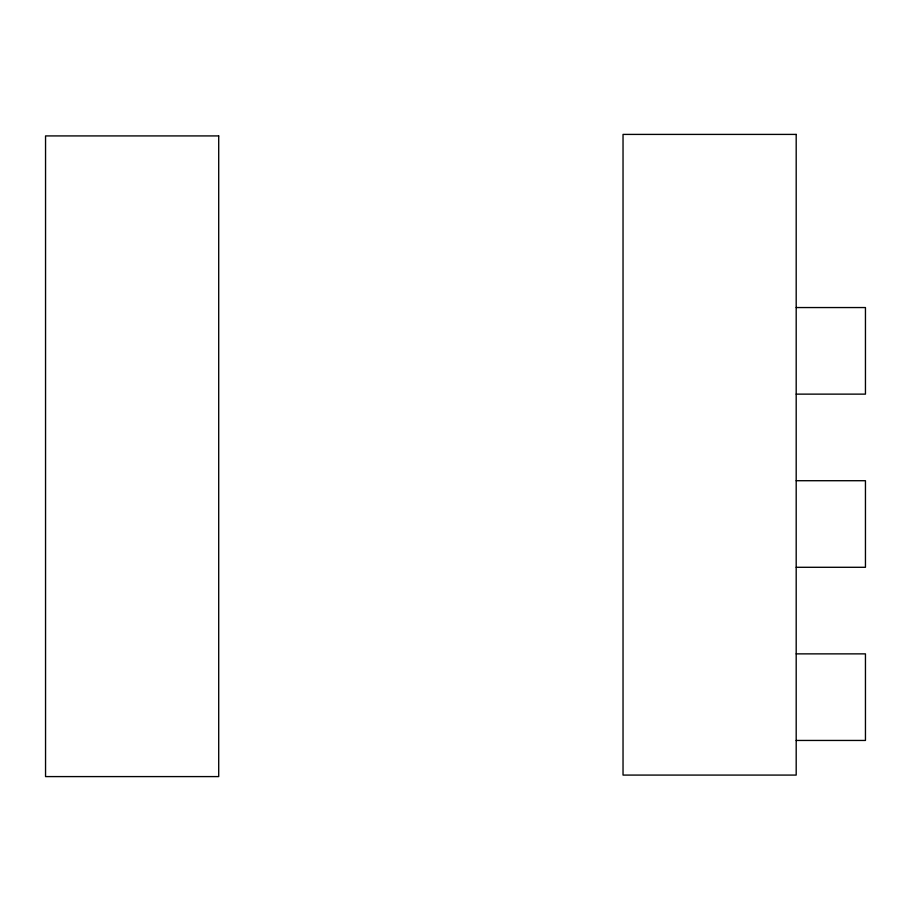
<?xml version="1.0" encoding="UTF-8"?>
<svg xmlns="http://www.w3.org/2000/svg" width="911" height="911" viewBox="0 0 911 911"><rect width="100%" height="100%" fill="white"/><g stroke="black" fill="none" stroke-linecap="round" stroke-linejoin="round"><path stroke-width="1.37" d="M796.191 307.554L865.45 307.554L865.45 394.133L796.191 394.133M796.191 480.712L865.45 480.712L865.45 567.291L796.191 567.291M796.191 653.87L865.45 653.87L865.45 740.449L796.191 740.449M796.191 134.407L623.033 134.407L623.033 775.079L796.191 775.079L796.191 134.407M218.708 135.921L45.55 135.921L45.55 776.593L218.708 776.593L218.708 135.921"/></g></svg>
